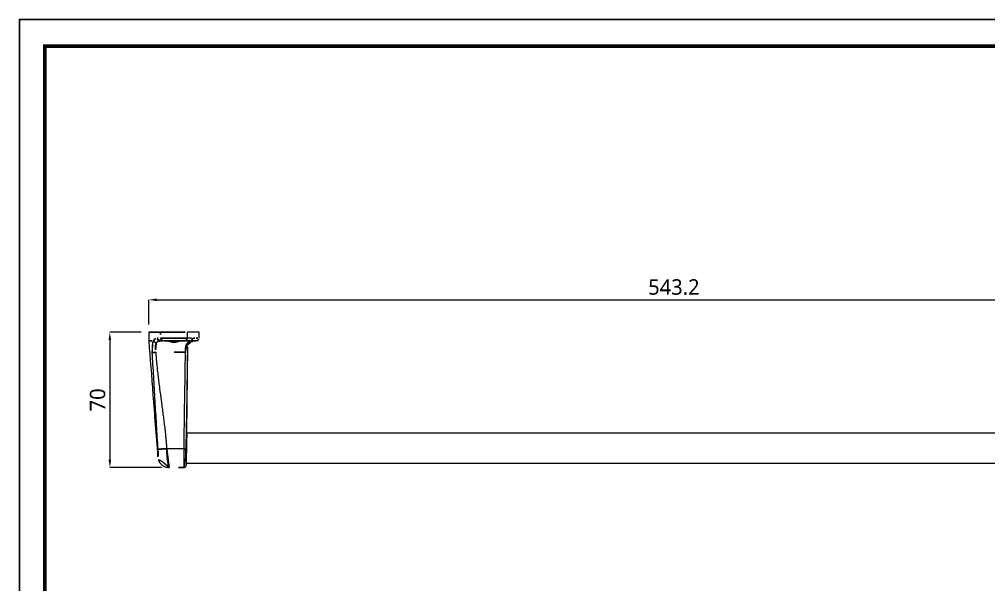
# Model space of a CAD drawing. Extents: x 16296660632 to 16296677930, y -37409619871 to -37409616275.
# Drawn here: x 16296677109 to 16296677611, y -37409616568 to -37409616275 of the extents above; entities that cross this region are included whole.
import ezdxf

# ---------------------------------------------------------------- set-up
doc = ezdxf.new("R2010")
doc.units = 0
doc.header["$LTSCALE"] = 10
doc.header["$MEASUREMENT"] = 0
doc.header["$PDMODE"] = 3
doc.header["$PDSIZE"] = -10
doc.layers.get('0').update_dxf_attribs({"linetype": 'CONTINUOUS'})
doc.layers.get('DEFPOINTS').update_dxf_attribs({"linetype": 'CONTINUOUS'})
doc.styles.add('Daelim Dimension', font='NanumGothic.ttf')
doc.dimstyles.new('DEFAULT', dxfattribs={"dimscale": 2, "dimtxt": 2, "dimasz": 2, "dimexe": 0, "dimexo": 2, "dimgap": 1, "dimtad": 1, "dimdec": 1, "dimzin": 9, "dimdsep": 46, "dimtxsty": 'Daelim Dimension', "dimcen": 0.5, "dimclrd": 252, "dimclre": 252, "dimclrt": 3, "dimadec": 1, "dimazin": 0, "dimtfac": 1, "dimtdec": 1, "dimtix": 1, "dimtmove": 0, "dimatfit": 3, "dimfxl": 1, "dimtolj": 1, "dimtzin": 1, "dimlwd": 9, "dimlwe": 9, "dimarcsym": 0})

# ---------------------------------------------------------------- blocks, each defined once
blk = doc.blocks.new('*D2')
at = {"color": 5, "lineweight": 9, "transparency": 16777216}
for p, q in [((16296677176.305389, -37409616433.439667), (16296677176.305389, -37409616420.620033)), ((16296677180.305389, -37409616420.620033), (16296677715.534809, -37409616420.620033)), ((16296677719.534809, -37409616433.439667), (16296677719.534809, -37409616420.620033))]:
    blk.add_line(p, q, dxfattribs=at)
at = {"color": 5, "transparency": 16777216}
for points in [[(16296677180.305389, -37409616419.953362), (16296677180.305389, -37409616421.28669), (16296677176.305389, -37409616420.620033)], [(16296677715.534809, -37409616419.953362), (16296677715.534809, -37409616421.28669), (16296677719.534809, -37409616420.620033)]]:
    blk.add_solid(points, dxfattribs=at)
at = {"layer": 'DEFPOINTS', "color": 0, "transparency": 16777216}
for p in [(16296677719.534809, -37409616420.620033), (16296677176.305389, -37409616437.439667), (16296677719.534809, -37409616437.439667)]:
    blk.add_point(p, dxfattribs=at)
at = {"color": 7, "transparency": 16777216, "insert": (16296677447.920099, -37409616414.059227), "char_height": 8, "attachment_point": 5, "style": 'Daelim Dimension'}
blk.add_mtext('\\A1;543.2', dxfattribs=at)
blk = doc.blocks.new('*D3')
at = {"color": 5, "lineweight": 9, "transparency": 16777216}
for p, q in [((16296677172.37406, -37409616437.439667), (16296677156.144979, -37409616437.439667)), ((16296677156.144979, -37409616441.439667), (16296677156.144979, -37409616503.440826)), ((16296677182.8624, -37409616507.440826), (16296677156.144979, -37409616507.440826))]:
    blk.add_line(p, q, dxfattribs=at)
at = {"color": 5, "transparency": 16777216}
for points in [[(16296677155.478319, -37409616441.439667), (16296677156.811649, -37409616441.439667), (16296677156.144979, -37409616437.439667)], [(16296677155.478319, -37409616503.440826), (16296677156.811649, -37409616503.440826), (16296677156.144979, -37409616507.440826)]]:
    blk.add_solid(points, dxfattribs=at)
at = {"layer": 'DEFPOINTS', "color": 0, "transparency": 16777216}
for p in [(16296677176.37406, -37409616437.439667), (16296677156.144979, -37409616507.440826), (16296677186.8624, -37409616507.440826)]:
    blk.add_point(p, dxfattribs=at)
at = {"color": 7, "transparency": 16777216, "insert": (16296677149.81881, -37409616472.440247), "char_height": 8, "attachment_point": 5, "rotation": 90, "style": 'Daelim Dimension'}
blk.add_mtext('\\A1;70', dxfattribs=at)

msp = doc.modelspace()

# ---------------------------------------------------------------- linework, layer by layer
at = {"color": 7, "linetype": 'Continuous', "lineweight": 15}
for p, q in [((16296677176.305389, -37409616437.439667), (16296677176.305389, -37409616441.939667)), ((16296677202.30537, -37409616437.439667), (16296677196.26252, -37409616437.439667)), ((16296677202.30537, -37409616440.439667), (16296677202.30537, -37409616437.439667)), ((16296677195.88176, -37409616489.334778), (16296677196.56024, -37409616444.893883)), ((16296677700.032539, -37409616489.688477), (16296677195.876341, -37409616489.688477)), ((16296677195.620569, -37409616506.444946), (16296677195.63446, -37409616505.534698)), ((16296677195.639771, -37409616505.188477), (16296677700.26915, -37409616505.188477))]:
    msp.add_line(p, q, dxfattribs=at)
at = {"color": 2, "linetype": 'Continuous', "lineweight": 15}
for p, q in [((16296677196.26252, -37409616440.439667), (16296677196.26252, -37409616437.439667)), ((16296677198.018539, -37409616440.439667), (16296677196.26252, -37409616440.439667)), ((16296677189.30534, -37409616442.72641), (16296677189.30534, -37409616441.939667)), ((16296677194.50975, -37409616497.710999), (16296677185.552879, -37409616497.710663))]:
    msp.add_line(p, q, dxfattribs=at)
at = {"ltscale": 0.5}
msp.add_lwpolyline([(16296677109.345659, -37409616876.442093), (16296677929.60565, -37409616876.442093), (16296677929.60565, -37409616275.422089), (16296677109.345659, -37409616275.422089)], close=True, dxfattribs=at)
at = {"color": 5, "linetype": 'ByBlock', "lineweight": 200, "const_width": 1.89}
msp.add_lwpolyline([(16296677122.53558, -37409616850.70694), (16296677916.335581, -37409616850.70694), (16296677916.335581, -37409616289.37693), (16296677122.53558, -37409616289.37693)], close=True, dxfattribs=at)
at = {"color": 2, "linetype": 'Continuous', "lineweight": 15, "flags": 128}
msp.add_lwpolyline([(16296677195.27845, -37409616445.311394), (16296677195.46703, -37409616445.302261), (16296677195.64883, -37409616445.27774), (16296677195.817329, -37409616445.238724), (16296677195.96652, -37409616445.1866), (16296677196.090981, -37409616445.123207), (16296677196.18634, -37409616445.050888), (16296677196.24905, -37409616444.972168), (16296677196.277, -37409616444.889923)], dxfattribs=at)
at = {"color": 7, "linetype": 'Continuous', "lineweight": 15, "flags": 128}
msp.add_lwpolyline([(16296677195.620159, -37409616506.467621), (16296677195.620279, -37409616506.46199), (16296677195.620399, -37409616506.456383)], dxfattribs=at)
at = {"color": 2, "linetype": 'Continuous', "lineweight": 15}
for centre, radius, start, end in [((16296677196.59412, -37409616440.515762), 1.426446, 273.42259948, 3.05787912), ((16296677199.272631, -37409616440.468369), 1.471602, 271.1619772, 1.11738007), ((16296677198.000429, -37409616441.928909), 0.188287, 239.18247726, 283.41092501), ((16296677195.656191, -37409616437.438263), 10.346845, 267.83841157, 273.37103622), ((16296677194.89966, -37409616487.237747), 10.480506, 267.86771986, 273.32844449)]:
    msp.add_arc(centre, radius, start, end, dxfattribs=at)
at = {"color": 7, "linetype": 'Continuous', "lineweight": 15}
for centre, radius, start, end in [((16296677200.805401, -37409616440.439713), 1.499958, 269.99803291, 0.00174853), ((16296677199.53746, -37409616444.921982), 2.977345, 91.3586262, 179.4592594), ((16296677197.75523, -37409616441.493118), 0.681844, 259.37792797, 289.63185878)]:
    msp.add_arc(centre, radius, start, end, dxfattribs=at)
for points, knots in [([(16296677182.343109, -37409616437.439667), (16296677181.465981, -37409616437.439667), (16296677179.729019, -37409616437.439667), (16296677177.92305, -37409616437.439667), (16296677176.796499, -37409616437.439667), (16296677176.293051, -37409616437.439667), (16296677176.35638, -37409616437.439667), (16296677176.37406, -37409616437.439667)], [0, 0, 0, 0, 0.2384874491, 0.4722783899, 0.7008927468, 0.916523949, 1, 1, 1, 1]), ([(16296677182.343109, -37409616437.439667), (16296677182.67486, -37409616437.439667), (16296677183.08486, -37409616437.439667), (16296677184.060659, -37409616437.439667), (16296677184.626659, -37409616437.439667), (16296677185.87949, -37409616437.439667), (16296677186.56592, -37409616437.439667), (16296677187.991541, -37409616437.439667), (16296677188.729839, -37409616437.439667), (16296677190.178699, -37409616437.439667), (16296677190.888479, -37409616437.439667), (16296677192.214861, -37409616437.439667), (16296677192.83123, -37409616437.439667), (16296677193.522169, -37409616437.439667), (16296677193.65546, -37409616437.439667), (16296677193.920719, -37409616437.439667), (16296677194.052389, -37409616437.439667), (16296677194.44309, -37409616437.439667), (16296677194.69784, -37409616437.439667), (16296677195.432831, -37409616437.439667), (16296677195.883539, -37409616437.439667), (16296677196.26252, -37409616437.439667)], [0, 0, 0, 0, 0.125, 0.125, 0.25, 0.25, 0.375, 0.375, 0.5, 0.5, 0.625, 0.625, 0.75, 0.75, 0.78125, 0.78125, 0.8125, 0.8125, 0.875, 0.875, 1, 1, 1, 1]), ([(16296677176.305401, -37409616441.939667), (16296677176.97241, -37409616450.681793), (16296677177.680969, -37409616459.968613), (16296677179.19906, -37409616479.865448), (16296677180.008511, -37409616490.474586), (16296677180.880051, -37409616501.897293)], [0, 0, 0, 0, 0.5, 0.5, 1, 1, 1, 1]), ([(16296677180.188931, -37409616442.866257), (16296677180.117081, -37409616442.994797), (16296677180.05582, -37409616443.13385), (16296677179.94858, -37409616443.439034), (16296677179.90357, -37409616443.603378), (16296677179.829809, -37409616443.95163), (16296677179.80077, -37409616444.136047), (16296677179.756081, -37409616444.526779), (16296677179.740391, -37409616444.734337), (16296677179.712429, -37409616445.376717), (16296677179.71892, -37409616445.830063), (16296677179.764179, -37409616446.784698), (16296677179.803289, -37409616447.282623), (16296677179.850269, -37409616447.777603)], [0, 0, 0, 0, 0.125, 0.125, 0.25, 0.25, 0.375, 0.375, 0.5, 0.5, 0.75, 0.75, 1, 1, 1, 1]), ([(16296677181.931431, -37409616441.939667), (16296677181.879101, -37409616441.940666), (16296677181.77512, -37409616441.942673), (16296677181.623779, -37409616441.958847), (16296677181.47716, -37409616441.984451), (16296677181.335489, -37409616442.020187), (16296677181.198721, -37409616442.065567), (16296677181.06686, -37409616442.120392), (16296677180.939911, -37409616442.184372), (16296677180.817869, -37409616442.257248), (16296677180.700729, -37409616442.33873), (16296677180.588511, -37409616442.428497), (16296677180.481171, -37409616442.52623), (16296677180.37883, -37409616442.631813), (16296677180.281111, -37409616442.744133), (16296677180.219521, -37409616442.825729), (16296677180.188931, -37409616442.866257)], [0, 0, 0, 0, 0.0776972964, 0.1543830927, 0.2300678946, 0.3047626303, 0.3784786682, 0.4512278356, 0.5230224376, 0.5938752768, 0.6637996731, 0.7328094839, 0.800919125, 0.8681435912, 0.9344984775, 1, 1, 1, 1]), ([(16296677183.617201, -37409616441.939667), (16296677183.516821, -37409616441.939667), (16296677183.316111, -37409616441.939667), (16296677183.024361, -37409616441.939667), (16296677182.7395, -37409616441.939667), (16296677182.462379, -37409616441.939667), (16296677182.19212, -37409616441.939667), (16296677182.018339, -37409616441.939667), (16296677181.931431, -37409616441.939667)], [0, 0, 0, 0, 0.1667242209, 0.3333760992, 0.4999926155, 0.6666107734, 0.8332675759, 1, 1, 1, 1]), ([(16296677194.989189, -37409616441.939667), (16296677194.94553, -37409616441.939667), (16296677194.858351, -37409616441.939667), (16296677194.71854, -37409616441.939667), (16296677194.57246, -37409616441.939667), (16296677194.419439, -37409616441.939667), (16296677194.259649, -37409616441.939667), (16296677194.09306, -37409616441.939667), (16296677193.87672, -37409616441.939667), (16296677193.605169, -37409616441.939667), (16296677193.16, -37409616441.939667), (16296677192.562719, -37409616441.939667), (16296677191.794081, -37409616441.939667), (16296677190.71722, -37409616441.939667), (16296677189.30064, -37409616441.939667), (16296677187.8848, -37409616441.939667), (16296677186.808929, -37409616441.939667), (16296677186.04129, -37409616441.939667), (16296677185.32519, -37409616441.939667), (16296677184.782061, -37409616441.939667), (16296677184.38464, -37409616441.939667), (16296677184.106859, -37409616441.939667), (16296677183.848289, -37409616441.939667), (16296677183.694349, -37409616441.939667), (16296677183.617201, -37409616441.939667)], [0, 0, 0, 0, 0.0179388579, 0.0358164007, 0.0536559767, 0.0714810835, 0.089315276, 0.1071820731, 0.1251048653, 0.1564362699, 0.1875991331, 0.2501531063, 0.312684072, 0.3752618839, 0.5000730102, 0.6248802566, 0.6873429108, 0.7498896139, 0.8124050305, 0.8749222065, 0.9062203758, 0.9374153037, 0.9686332007, 1, 1, 1, 1]), ([(16296677196.6793, -37409616441.939667), (16296677196.59218, -37409616441.939667), (16296677196.41798, -37409616441.939667), (16296677196.14706, -37409616441.939667), (16296677195.86923, -37409616441.939667), (16296677195.58363, -37409616441.939667), (16296677195.2911, -37409616441.939667), (16296677195.08984, -37409616441.939667), (16296677194.98918, -37409616441.939667)], [0, 0, 0, 0, 0.1667286218, 0.3333829092, 0.5000000151, 0.6666171177, 0.833271395, 1, 1, 1, 1]), ([(16296677197.62957, -37409616442.163277), (16296677197.589741, -37409616442.143623), (16296677197.509319, -37409616442.103928), (16296677197.38377, -37409616442.055077), (16296677197.25325, -37409616442.013763), (16296677197.117451, -37409616441.98111), (16296677196.976419, -37409616441.957489), (16296677196.830351, -37409616441.942467), (16296677196.72995, -37409616441.940613), (16296677196.6793, -37409616441.939667)], [0, 0, 0, 0, 0.1350847472, 0.2727261241, 0.4129457597, 0.5557641116, 0.7012005404, 0.8492733794, 1, 1, 1, 1]), ([(16296677198.044109, -37409616442.112083), (16296677198.0945, -37409616442.0979), (16296677198.196301, -37409616442.06929), (16296677198.34433, -37409616442.035477), (16296677198.49044, -37409616442.007133), (16296677198.63389, -37409616441.984528), (16296677198.774549, -37409616441.967003), (16296677198.91226, -37409616441.954132), (16296677199.046671, -37409616441.945534), (16296677199.178459, -37409616441.940514), (16296677199.260889, -37409616441.939957), (16296677199.3025, -37409616441.939667)], [0, 0, 0, 0, 0.1026516144, 0.2073783108, 0.314198822, 0.4231314208, 0.5341937663, 0.6474027855, 0.7627745879, 0.8802868211, 1, 1, 1, 1]), ([(16296677200.80537, -37409616441.939667), (16296677200.80443, -37409616441.939667), (16296677200.802561, -37409616441.939667), (16296677200.78793, -37409616441.939667), (16296677200.76465, -37409616441.939667), (16296677200.731859, -37409616441.939667), (16296677200.6898, -37409616441.939667), (16296677200.638399, -37409616441.939667), (16296677200.577669, -37409616441.939667), (16296677200.507629, -37409616441.939667), (16296677200.407169, -37409616441.939667), (16296677200.265881, -37409616441.939667), (16296677200.070551, -37409616441.939667), (16296677199.845169, -37409616441.939667), (16296677199.59239, -37409616441.939667), (16296677199.399151, -37409616441.939667), (16296677199.3025, -37409616441.939667)], [0, 0, 0, 0, 0.0555515199, 0.1110731662, 0.1665784165, 0.2220807605, 0.2775936898, 0.3331306883, 0.3887052225, 0.4443307316, 0.5000206179, 0.6001909407, 0.700195516, 0.8001127838, 0.9000213898, 1, 1, 1, 1]), ([(16296677179.85026, -37409616447.777603), (16296677179.888081, -37409616448.285217), (16296677179.964411, -37409616449.309807), (16296677180.09339, -37409616450.859711), (16296677180.234171, -37409616452.436859), (16296677180.432329, -37409616454.50618), (16296677180.705561, -37409616457.122849), (16296677181.055401, -37409616460.191391), (16296677181.439899, -37409616463.343018), (16296677181.97193, -37409616467.500343), (16296677182.53805, -37409616471.707062), (16296677183.1005, -37409616475.861504), (16296677183.526291, -37409616479.041061), (16296677183.93177, -37409616482.15831), (16296677184.32505, -37409616485.31488), (16296677184.68181, -37409616488.371803), (16296677184.98127, -37409616491.171013), (16296677185.21471, -37409616493.586823), (16296677185.39867, -37409616495.67131), (16296677185.502081, -37409616497.038742), (16296677185.552891, -37409616497.710663)], [0, 0, 0, 0, 0.0303801559, 0.0613196279, 0.0928197808, 0.1248819074, 0.1853858165, 0.2498351246, 0.3092041544, 0.374875296, 0.4999753713, 0.5625325408, 0.6250842157, 0.6914326199, 0.7501428773, 0.8149313879, 0.875112208, 0.918155799, 0.9597838378, 1, 1, 1, 1]), ([(16296677195.88168, -37409616489.339737), (16296677195.88163, -37409616489.340584), (16296677195.88151, -37409616489.342247), (16296677195.88065, -37409616489.355881), (16296677195.87929, -37409616489.377609), (16296677195.87739, -37409616489.408249), (16296677195.87496, -37409616489.44754), (16296677195.87006, -37409616489.527481), (16296677195.860809, -37409616489.679291), (16296677195.844681, -37409616489.950394), (16296677195.824789, -37409616490.293808), (16296677195.79409, -37409616490.844208), (16296677195.749491, -37409616491.695068), (16296677195.69241, -37409616492.931458), (16296677195.638149, -37409616494.333099), (16296677195.59206, -37409616495.852463), (16296677195.55846, -37409616497.440308), (16296677195.540131, -37409616499.036072), (16296677195.537491, -37409616500.57254), (16296677195.54842, -37409616501.987488), (16296677195.56868, -37409616503.223587), (16296677195.588779, -37409616504.064987), (16296677195.603889, -37409616504.604897), (16296677195.61414, -37409616504.940193), (16296677195.622749, -37409616505.205276), (16296677195.62859, -37409616505.375732), (16296677195.63208, -37409616505.475739), (16296677195.63401, -37409616505.529747), (16296677195.63426, -37409616505.536407), (16296677195.63438, -37409616505.539726)], [0, 0, 0, 0, 0.0105071057, 0.0209883937, 0.0314545072, 0.0419160885, 0.052383747, 0.0628680279, 0.0943023033, 0.125715484, 0.1571443136, 0.1885606146, 0.2513361892, 0.313782736, 0.3756607141, 0.4375433906, 0.5000097958, 0.5627810927, 0.6255544457, 0.6883249534, 0.7511030434, 0.8135485345, 0.8444835035, 0.8754940526, 0.9064220122, 0.9374449245, 0.9582591756, 0.9790790819, 1, 1, 1, 1]), ([(16296677185.552891, -37409616497.710663), (16296677185.55694, -37409616497.809227), (16296677185.56513, -37409616498.00885), (16296677185.57906, -37409616498.31134), (16296677185.594351, -37409616498.620392), (16296677185.61113, -37409616498.935593), (16296677185.62936, -37409616499.256554), (16296677185.64905, -37409616499.582787), (16296677185.68611, -37409616500.162048), (16296677185.744061, -37409616500.979683), (16296677185.82707, -37409616501.985138), (16296677185.91902, -37409616502.938164), (16296677186.048861, -37409616504.097031), (16296677186.2232, -37409616505.323067), (16296677186.41293, -37409616506.228317), (16296677186.55699, -37409616506.741837), (16296677186.657141, -37409616507.028351), (16296677186.74139, -37409616507.225433), (16296677186.797991, -37409616507.334396), (16296677186.830009, -37409616507.39006), (16296677186.848289, -37409616507.419456), (16296677186.86001, -37409616507.437393), (16296677186.86161, -37409616507.439697), (16296677186.8624, -37409616507.440826)], [0, 0, 0, 0, 0.0191267247, 0.0387334603, 0.0588204727, 0.079388009, 0.1004362992, 0.1219655575, 0.1439759839, 0.2159946129, 0.2880684702, 0.357206565, 0.4298014344, 0.5676073779, 0.696159469, 0.755821712, 0.8112828792, 0.8661099741, 0.911012104, 0.9344315788, 0.9562286343, 0.9784690479, 1, 1, 1, 1]), ([(16296677186.8624, -37409616507.440826), (16296677186.182739, -37409616507.440811), (16296677185.45463, -37409616507.32196), (16296677184.39463, -37409616506.92276), (16296677184.04731, -37409616506.75354), (16296677183.38596, -37409616506.346298), (16296677183.07206, -37409616506.108307), (16296677182.496889, -37409616505.575333), (16296677182.235729, -37409616505.280441), (16296677181.779381, -37409616504.651978), (16296677181.58423, -37409616504.318527), (16296677181.105579, -37409616503.291946), (16296677180.931721, -37409616502.574997), (16296677180.880011, -37409616501.897293)], [0, 0, 0, 0, 0.25, 0.25, 0.375, 0.375, 0.5, 0.5, 0.625, 0.625, 0.75, 0.75, 1, 1, 1, 1]), ([(16296677194.62047, -37409616507.441116), (16296677194.737419, -37409616507.441116), (16296677194.863411, -37409616507.419983), (16296677195.1075, -37409616507.32431), (16296677195.224859, -37409616507.249451), (16296677195.4195, -37409616507.05777), (16296677195.49614, -37409616506.941566), (16296677195.595539, -37409616506.698967), (16296677195.618601, -37409616506.573318), (16296677195.62039, -37409616506.456383)], [0, 0, 0, 0, 0.25, 0.25, 0.5, 0.5, 0.75, 0.75, 1, 1, 1, 1])]:
    msp.add_open_spline(points, degree=3, knots=knots, dxfattribs=at)
at = {"color": 2, "linetype": 'Continuous', "lineweight": 15}
for points, knots in [([(16296677178.598909, -37409616441.939667), (16296677178.72113, -37409616441.690376), (16296677178.853901, -37409616441.473137), (16296677179.145, -37409616441.097023), (16296677179.303511, -37409616440.938637), (16296677179.80654, -37409616440.563164), (16296677180.17944, -37409616440.440727), (16296677180.59218, -37409616440.439667)], [0, 0, 0, 0, 0.25, 0.25, 0.5, 0.5, 1, 1, 1, 1]), ([(16296677181.931431, -37409616441.939667), (16296677181.77359, -37409616441.939667), (16296677181.60331, -37409616441.907463), (16296677181.2736, -37409616441.761253), (16296677181.115191, -37409616441.646767), (16296677180.853689, -37409616441.353882), (16296677180.75148, -37409616441.176453), (16296677180.620951, -37409616440.807159), (16296677180.59218, -37409616440.61644), (16296677180.59218, -37409616440.439667)], [0, 0, 0, 0, 0.25, 0.25, 0.5, 0.5, 0.75, 0.75, 1, 1, 1, 1]), ([(16296677182.343109, -37409616440.439682), (16296677182.39373, -37409616440.439789), (16296677182.494261, -37409616440.440002), (16296677182.65325, -37409616440.440353), (16296677182.817381, -37409616440.439903), (16296677183.02128, -37409616440.439583), (16296677183.269911, -37409616440.439728), (16296677183.715429, -37409616440.439651), (16296677184.359091, -37409616440.439537), (16296677185.5574, -37409616440.439728), (16296677187.25699, -37409616440.439667), (16296677189.432329, -37409616440.439537), (16296677191.203609, -37409616440.439903), (16296677192.499149, -37409616440.439293), (16296677193.38726, -37409616440.439903), (16296677194.20912, -37409616440.439133), (16296677194.840179, -37409616440.43988), (16296677195.31259, -37409616440.439392), (16296677195.65505, -37409616440.440086), (16296677195.97534, -37409616440.440399), (16296677196.16658, -37409616440.439911), (16296677196.26273, -37409616440.439667)], [0, 0, 0, 0, 0.0169953834, 0.0337478571, 0.0502506293, 0.066559436, 0.092667609, 0.1185762978, 0.1821101538, 0.2455594635, 0.3771340588, 0.5090732972, 0.6368160208, 0.6968515846, 0.7568322067, 0.81542485, 0.8740603552, 0.9053566409, 0.9366627824, 0.9681566966, 1, 1, 1, 1]), ([(16296677183.617201, -37409616441.939796), (16296677183.583321, -37409616441.938568), (16296677183.516319, -37409616441.936111), (16296677183.41753, -37409616441.922287), (16296677183.32144, -37409616441.900307), (16296677183.228149, -37409616441.869598), (16296677183.08868, -37409616441.809662), (16296677182.910351, -37409616441.69928), (16296677182.713881, -37409616441.511017), (16296677182.552231, -37409616441.280579), (16296677182.45266, -37409616441.060867), (16296677182.39621, -37409616440.875153), (16296677182.365971, -37409616440.734833), (16296677182.34783, -37409616440.589394), (16296677182.34473, -37409616440.491348), (16296677182.343109, -37409616440.439682)], [0, 0, 0, 0, 0.0509238297, 0.1007126351, 0.149532879, 0.1976937692, 0.2455628873, 0.3719476329, 0.49746951, 0.6240464348, 0.7499105303, 0.8129440135, 0.87505968, 0.934138453, 1, 1, 1, 1]), ([(16296677196.26273, -37409616440.439667), (16296677196.261339, -37409616440.487244), (16296677196.25868, -37409616440.57869), (16296677196.24295, -37409616440.716316), (16296677196.21512, -37409616440.853577), (16296677196.160219, -37409616441.041656), (16296677196.061411, -37409616441.269203), (16296677195.89534, -37409616441.507133), (16296677195.69306, -37409616441.702179), (16296677195.468781, -37409616441.83873), (16296677195.230459, -37409616441.923462), (16296677195.070881, -37409616441.93428), (16296677194.989189, -37409616441.939796)], [0, 0, 0, 0, 0.0606497091, 0.1166193617, 0.1767774963, 0.2402387833, 0.3699954365, 0.5001543402, 0.6302582643, 0.7600476706, 0.8771672757, 1, 1, 1, 1]), ([(16296677197.90399, -37409616442.090622), (16296677198.04656, -37409616442.041687), (16296677198.17972, -37409616441.971008), (16296677198.427509, -37409616441.787109), (16296677198.537121, -37409616441.677231), (16296677198.72401, -37409616441.426697), (16296677198.799179, -37409616441.288467), (16296677198.908331, -37409616440.996193), (16296677198.94224, -37409616440.840424), (16296677198.953091, -37409616440.687439)], [0, 0, 0, 0, 0.25, 0.25, 0.5, 0.5, 0.75, 0.75, 1, 1, 1, 1]), ([(16296677198.953091, -37409616440.687439), (16296677198.956791, -37409616440.842529), (16296677198.937901, -37409616441.000488), (16296677198.857321, -37409616441.297058), (16296677198.79586, -37409616441.437393), (16296677198.63418, -37409616441.691833), (16296677198.53581, -37409616441.803467), (16296677198.307079, -37409616441.990402), (16296677198.1814, -37409616442.062286), (16296677198.0441, -37409616442.112083)], [0, 0, 0, 0, 0.25, 0.25, 0.5, 0.5, 0.75, 0.75, 1, 1, 1, 1]), ([(16296677198.953091, -37409616440.687439), (16296677199.30411, -37409616440.58461), (16296677199.62941, -37409616440.52449), (16296677200.226879, -37409616440.451859), (16296677200.499069, -37409616440.439667), (16296677200.74395, -37409616440.439667)], [0, 0, 0, 0, 0.5, 0.5, 1, 1, 1, 1]), ([(16296677176.305401, -37409616441.939667), (16296677176.30549, -37409616441.939667), (16296677176.30582, -37409616441.939667), (16296677176.30674, -37409616441.939667), (16296677176.307871, -37409616441.939667), (16296677176.3097, -37409616441.939667), (16296677176.312229, -37409616441.939667), (16296677176.31731, -37409616441.939667), (16296677176.32522, -37409616441.939667), (16296677176.336029, -37409616441.939667), (16296677176.357651, -37409616441.939667), (16296677176.390881, -37409616441.939667), (16296677176.436239, -37409616441.939667), (16296677176.52696, -37409616441.939667), (16296677176.666229, -37409616441.939667), (16296677176.85763, -37409616441.939667), (16296677177.04903, -37409616441.939667), (16296677177.29258, -37409616441.939667), (16296677177.590891, -37409616441.939667), (16296677177.87632, -37409616441.939667), (16296677178.21191, -37409616441.939667), (16296677178.5989, -37409616441.939667)], [0.0834508539, 0.0834508539, 0.0834508539, 0.0834508539, 0.4399275379, 0.4399275379, 0.4399275379, 0.8798550759, 0.8798550759, 0.8798550759, 1.7597101517, 1.7597101517, 1.7597101517, 3.5194203034, 3.5194203034, 3.5194203034, 7.0388406068, 7.0388406068, 7.0388406068, 10.5582609102, 10.5582609102, 10.5582609102, 13.9255967591, 13.9255967591, 13.9255967591, 13.9255967591]), ([(16296677178.0266, -37409616447.871147), (16296677177.982849, -37409616447.264481), (16296677177.96122, -37409616446.65538), (16296677177.964569, -37409616445.493584), (16296677177.98941, -37409616444.94577), (16296677178.063219, -37409616444.181084), (16296677178.09416, -37409616443.934418), (16296677178.16798, -37409616443.467293), (16296677178.210699, -37409616443.248138), (16296677178.307911, -37409616442.835693), (16296677178.36237, -37409616442.642357), (16296677178.48415, -37409616442.278793), (16296677178.551411, -37409616442.10881), (16296677178.623791, -37409616441.953537)], [0, 0, 0, 0, 0.25, 0.25, 0.5, 0.5, 0.625, 0.625, 0.75, 0.75, 0.875, 0.875, 1, 1, 1, 1]), ([(16296677178.623779, -37409616441.953537), (16296677178.62006, -37409616441.949951), (16296677178.611719, -37409616441.94191), (16296677178.60347, -37409616441.94046), (16296677178.598909, -37409616441.939667)], [0, 0, 0, 0, 0.4471590173, 1, 1, 1, 1]), ([(16296677178.623791, -37409616441.953537), (16296677178.629009, -37409616441.960098), (16296677178.6408, -37409616441.97493), (16296677178.66177, -37409616442.005798), (16296677178.69496, -37409616442.054199), (16296677178.756161, -37409616442.140808), (16296677178.86116, -37409616442.27301), (16296677179.017071, -37409616442.430107), (16296677179.184509, -37409616442.55719), (16296677179.40184, -37409616442.680542), (16296677179.609529, -37409616442.766273), (16296677179.82159, -37409616442.822098), (16296677179.95587, -37409616442.846939), (16296677180.076969, -37409616442.861511), (16296677180.1532, -37409616442.864754), (16296677180.188931, -37409616442.866257)], [0, 0, 0, 0, 0.0219739582, 0.0497026478, 0.0834590928, 0.1452806322, 0.2534139049, 0.3759273512, 0.5002058101, 0.5750399628, 0.7530864445, 0.825534659, 0.8907112883, 0.9487834384, 1, 1, 1, 1]), ([(16296677186.65955, -37409616441.95546), (16296677186.65616, -37409616441.958054), (16296677186.643961, -37409616441.967392), (16296677186.74538, -37409616442.035263), (16296677186.953581, -37409616442.152184), (16296677187.28792, -37409616442.308319), (16296677187.72607, -37409616442.471512), (16296677188.23208, -37409616442.61235), (16296677188.748751, -37409616442.706017), (16296677189.121651, -37409616442.719681), (16296677189.30534, -37409616442.72641)], [0, 0, 0, 0, 0.0519489291, 0.1866019309, 0.3071674936, 0.4492220274, 0.6132871968, 0.7361125023, 0.8700039962, 1, 1, 1, 1]), ([(16296677189.30534, -37409616442.72641), (16296677189.487419, -37409616442.719643), (16296677189.868099, -37409616442.70546), (16296677190.369801, -37409616442.614578), (16296677190.863979, -37409616442.475632), (16296677191.302311, -37409616442.31723), (16296677191.647619, -37409616442.157967), (16296677191.86311, -37409616442.036087), (16296677191.96674, -37409616441.968201), (16296677191.95438, -37409616441.958443), (16296677191.950951, -37409616441.955719)], [0, 0, 0, 0, 0.1288817992, 0.2694600993, 0.3754727498, 0.5397577747, 0.6915982526, 0.8097383871, 0.9472120929, 1, 1, 1, 1]), ([(16296677195.26593, -37409616447.77774), (16296677195.26729, -37409616447.698181), (16296677195.27, -37409616447.539467), (16296677195.273359, -37409616447.302719), (16296677195.27619, -37409616447.068192), (16296677195.27845, -37409616446.836258), (16296677195.280161, -37409616446.607239), (16296677195.2813, -37409616446.381439), (16296677195.28187, -37409616446.159187), (16296677195.281891, -37409616445.94075), (16296677195.28133, -37409616445.726486), (16296677195.280251, -37409616445.516312), (16296677195.279039, -37409616445.379562), (16296677195.27844, -37409616445.311394)], [0, 0, 0, 0, 0.0933613138, 0.1862306707, 0.2786085586, 0.3704954734, 0.4618919189, 0.5527984069, 0.643215458, 0.7331436008, 0.822583373, 0.9115353209, 1, 1, 1, 1]), ([(16296677195.27844, -37409616445.311394), (16296677195.276421, -37409616445.101547), (16296677195.295731, -37409616444.901031), (16296677195.36861, -37409616444.516891), (16296677195.422661, -37409616444.332458), (16296677195.62739, -37409616443.808853), (16296677195.815029, -37409616443.507874), (16296677196.14806, -37409616443.11348), (16296677196.267441, -37409616442.992538), (16296677196.51556, -37409616442.77359), (16296677196.644951, -37409616442.67482), (16296677197.046289, -37409616442.407547), (16296677197.33128, -37409616442.267723), (16296677197.62957, -37409616442.163277)], [0, 0, 0, 0, 0.125, 0.125, 0.25, 0.25, 0.5, 0.5, 0.625, 0.625, 0.75, 0.75, 1, 1, 1, 1]), ([(16296677196.277, -37409616444.889923), (16296677196.280781, -37409616445.340561), (16296677196.281401, -37409616445.806396), (16296677196.277161, -37409616446.767258), (16296677196.27223, -37409616447.266083), (16296677196.264629, -37409616447.767197)], [0, 0, 0, 0, 0.5, 0.5, 1, 1, 1, 1]), ([(16296677197.98431, -37409616442.13533), (16296677197.76606, -37409616442.226723), (16296677197.557659, -37409616442.34906), (16296677197.26445, -37409616442.582932), (16296677197.169979, -37409616442.669342), (16296677196.98896, -37409616442.860931), (16296677196.901939, -37409616442.966751), (16296677196.65951, -37409616443.311836), (16296677196.523371, -37409616443.575211), (16296677196.32711, -37409616444.186073), (16296677196.27087, -37409616444.522842), (16296677196.277, -37409616444.889923)], [0, 0, 0, 0, 0.25, 0.25, 0.375, 0.375, 0.5, 0.5, 0.75, 0.75, 1, 1, 1, 1]), ([(16296677196.277, -37409616444.889923), (16296677196.463881, -37409616444.892593), (16296677196.650789, -37409616444.895279), (16296677196.5602, -37409616444.893883), (16296677196.560181, -37409616444.89386)], [0, 0, 0, 0, 0.999780637, 1, 1, 1, 1]), ([(16296677200.80534, -37409616441.939667), (16296677200.99398, -37409616441.919617), (16296677201.284161, -37409616441.888763), (16296677201.63389, -37409616441.701889), (16296677201.872511, -37409616441.507637), (16296677202.05917, -37409616441.285553), (16296677202.137569, -37409616441.119057), (16296677202.171961, -37409616441.046013)], [0, 0, 0, 0, 0.3260135266, 0.5014836756, 0.68069734, 0.8599147111, 1, 1, 1, 1]), ([(16296677181.136299, -37409616497.930939), (16296677180.83522, -37409616493.757584), (16296677180.56176, -37409616489.585907), (16296677180.047951, -37409616481.243713), (16296677179.807871, -37409616477.073181), (16296677179.33243, -37409616468.731552), (16296677179.097019, -37409616464.56044), (16296677178.594589, -37409616456.216919), (16296677178.327259, -37409616452.044533), (16296677178.02659, -37409616447.87117)], [0, 0, 0, 0, 0.25, 0.25, 0.5, 0.5, 0.75, 0.75, 1, 1, 1, 1]), ([(16296677179.850269, -37409616447.777603), (16296677179.65802, -37409616447.791458), (16296677179.455669, -37409616447.805267), (16296677179.060129, -37409616447.830276), (16296677178.867781, -37409616447.841423), (16296677178.52845, -37409616447.858833), (16296677178.38201, -37409616447.865051), (16296677178.15535, -37409616447.871964), (16296677178.075781, -37409616447.872627), (16296677178.0266, -37409616447.871147)], [0, 0, 0, 0, 0.25, 0.25, 0.5, 0.5, 0.75, 0.75, 1, 1, 1, 1]), ([(16296677180.880011, -37409616501.897293), (16296677180.88006, -37409616501.897476), (16296677180.88266, -37409616501.907753), (16296677180.893311, -37409616501.929092), (16296677180.901369, -37409616501.939774), (16296677180.92417, -37409616501.930008), (16296677180.939011, -37409616501.90892), (16296677180.97644, -37409616501.795433), (16296677180.998819, -37409616501.706009), (16296677181.048071, -37409616501.435417), (16296677181.075081, -37409616501.251419), (16296677181.12534, -37409616500.789093), (16296677181.148451, -37409616500.513023), (16296677181.180281, -37409616499.876068), (16296677181.188709, -37409616499.512009), (16296677181.18152, -37409616498.746803), (16296677181.166, -37409616498.342857), (16296677181.13628, -37409616497.930939)], [0, 0, 0, 0, 0.125, 0.125, 0.25, 0.25, 0.375, 0.375, 0.5, 0.5, 0.625, 0.625, 0.75, 0.75, 0.875, 0.875, 1, 1, 1, 1]), ([(16296677185.552891, -37409616497.710663), (16296677185.311649, -37409616497.728149), (16296677185.06324, -37409616497.745621), (16296677184.812481, -37409616497.762657), (16296677184.561729, -37409616497.779709), (16296677184.30867, -37409616497.79631), (16296677184.059349, -37409616497.811996), (16296677183.81003, -37409616497.827682), (16296677183.56451, -37409616497.842468), (16296677183.32925, -37409616497.855881), (16296677183.09399, -37409616497.869308), (16296677182.86907, -37409616497.881363), (16296677182.660351, -37409616497.891739), (16296677182.45162, -37409616497.9021), (16296677182.25914, -37409616497.910767), (16296677182.087191, -37409616497.917587), (16296677181.915239, -37409616497.924393), (16296677181.76383, -37409616497.929337), (16296677181.63504, -37409616497.932426), (16296677181.50626, -37409616497.935532), (16296677181.40008, -37409616497.936783), (16296677181.31633, -37409616497.936394), (16296677181.27446, -37409616497.936172), (16296677181.238159, -37409616497.935562), (16296677181.20723, -37409616497.934563), (16296677181.191759, -37409616497.934052), (16296677181.177641, -37409616497.933456), (16296677181.16482, -37409616497.932793), (16296677181.158409, -37409616497.932426), (16296677181.15233, -37409616497.932068), (16296677181.14657, -37409616497.931686), (16296677181.143021, -37409616497.931442), (16296677181.139629, -37409616497.931198), (16296677181.136299, -37409616497.930939)], [0, 0, 0, 0, 0.7884748879, 0.7884748879, 0.7884748879, 1.5769497757, 1.5769497757, 1.5769497757, 2.3654246636, 2.3654246636, 2.3654246636, 3.1538995514, 3.1538995514, 3.1538995514, 3.9423744393, 3.9423744393, 3.9423744393, 4.7308493271, 4.7308493271, 4.7308493271, 5.519324215, 5.519324215, 5.519324215, 5.9135616589, 5.9135616589, 5.9135616589, 6.1106803808, 6.1106803808, 6.1106803808, 6.2092397418, 6.2092397418, 6.2092397418, 6.2700154312, 6.2700154312, 6.2700154312, 6.2700154312]), ([(16296677194.62047, -37409616507.441116), (16296677194.62043, -37409616507.440048), (16296677194.62034, -37409616507.437897), (16296677194.619671, -37409616507.420807), (16296677194.618601, -37409616507.393066), (16296677194.617081, -37409616507.353203), (16296677194.615141, -37409616507.301064), (16296677194.612761, -37409616507.23613), (16296677194.609949, -37409616507.15802), (16296677194.60672, -37409616507.066353), (16296677194.60305, -37409616506.960709), (16296677194.598949, -37409616506.840759), (16296677194.592381, -37409616506.646179), (16296677194.581909, -37409616506.326553), (16296677194.567261, -37409616505.842148), (16296677194.551729, -37409616505.259857), (16296677194.530411, -37409616504.380966), (16296677194.50758, -37409616503.140846), (16296677194.49478, -37409616501.817398), (16296677194.49123, -37409616500.852982), (16296677194.490959, -37409616500.23114), (16296677194.49263, -37409616499.603394), (16296677194.49629, -37409616498.972633), (16296677194.50176, -37409616498.341721), (16296677194.507099, -37409616497.920563), (16296677194.50975, -37409616497.710999)], [0, 0, 0, 0, 0.0211919848, 0.0426928123, 0.0645025163, 0.0866211291, 0.1090486814, 0.1317852027, 0.1548307215, 0.1781852646, 0.2018488582, 0.2258215269, 0.2501032947, 0.30716661, 0.3746587865, 0.4372992436, 0.4999398466, 0.6325966944, 0.7493743685, 0.7921329052, 0.8344958938, 0.8764637076, 0.918036731, 0.9592153594, 1, 1, 1, 1]), ([(16296677195.508141, -37409616497.700577), (16296677195.49931, -37409616498.284187), (16296677195.49369, -37409616498.860962), (16296677195.488621, -37409616499.999977), (16296677195.48922, -37409616500.548111), (16296677195.49395, -37409616501.338791), (16296677195.49617, -37409616501.597107), (16296677195.50173, -37409616502.103027), (16296677195.5051, -37409616502.351578), (16296677195.51642, -37409616503.065842), (16296677195.5256, -37409616503.504807), (16296677195.54542, -37409616504.309433), (16296677195.556141, -37409616504.677139), (16296677195.576321, -37409616505.307922), (16296677195.585859, -37409616505.57515), (16296677195.598141, -37409616505.902634), (16296677195.6019, -37409616505.999763), (16296677195.608431, -37409616506.165123), (16296677195.611219, -37409616506.233932), (16296677195.61799, -37409616506.399597), (16296677195.62039, -37409616506.456131), (16296677195.62039, -37409616506.456383)], [0, 0, 0, 0, 0.125, 0.125, 0.25, 0.25, 0.3125, 0.3125, 0.375, 0.375, 0.5, 0.5, 0.625, 0.625, 0.75, 0.75, 0.8125, 0.8125, 0.875, 0.875, 1, 1, 1, 1])]:
    msp.add_open_spline(points, degree=3, knots=knots, dxfattribs=at)
for points in [[(16296677180.59218, -37409616440.439667), (16296677181.1271, -37409616440.439667), (16296677181.71273, -37409616440.439667), (16296677182.34333, -37409616440.439667)], [(16296677182.343109, -37409616437.439667), (16296677182.34318, -37409616438.439667), (16296677182.34326, -37409616439.439667), (16296677182.34333, -37409616440.439667)], [(16296677198.018539, -37409616440.439667), (16296677198.35449, -37409616440.439667), (16296677198.66544, -37409616440.520523), (16296677198.953091, -37409616440.687424)], [(16296677200.74395, -37409616440.439667), (16296677201.777519, -37409616440.439667), (16296677202.304741, -37409616440.439667), (16296677202.30537, -37409616440.439667)], [(16296677197.62957, -37409616442.163277), (16296677197.70911, -37409616442.148903), (16296677197.80188, -37409616442.125671), (16296677197.90399, -37409616442.090622)], [(16296677195.26593, -37409616447.77774), (16296677190.12738, -37409616447.777687), (16296677184.988819, -37409616447.777649), (16296677179.850269, -37409616447.777603)], [(16296677194.50975, -37409616497.710999), (16296677194.76181, -37409616481.066566), (16296677195.01387, -37409616464.422157), (16296677195.26593, -37409616447.77774)], [(16296677196.264629, -37409616447.767197), (16296677196.012199, -37409616464.411652), (16296677195.76, -37409616481.056107), (16296677195.508141, -37409616497.700577)]]:
    msp.add_open_spline(points, degree=3, dxfattribs=at)
at = {"color": 7, "linetype": 'Continuous', "lineweight": 15}
for points in [[(16296677198.044109, -37409616442.112083), (16296677198.019199, -37409616442.12114), (16296677197.99954, -37409616442.128952), (16296677197.98431, -37409616442.13533)], [(16296677194.62047, -37409616507.441116), (16296677192.034451, -37409616507.441017), (16296677189.44842, -37409616507.440933), (16296677186.8624, -37409616507.440826)]]:
    msp.add_open_spline(points, degree=3, dxfattribs=at)

# ---------------------------------------------------------------- dimensions: what is measured, and where the dimension line sits
dim = msp.add_linear_dim(base=(16296677719.534809, -37409616420.620033), p1=(16296677176.305389, -37409616437.439667), p2=(16296677719.534809, -37409616437.439667), dimstyle='DEFAULT', override={"dimtxt": 4, "dimclrd": 5, "dimclre": 5, "dimclrt": 7})
dim.commit()
dim.dimension.update_dxf_attribs({"geometry": '*D2', "text_midpoint": (16296677447.920099, -37409616414.059227)})
dim = msp.add_linear_dim(base=(16296677156.144979, -37409616507.440826), p1=(16296677176.37406, -37409616437.439667), p2=(16296677186.8624, -37409616507.440826), angle=90, dimstyle='DEFAULT', override={"dimtxt": 4, "dimclrd": 5, "dimclre": 5, "dimclrt": 7})
dim.commit()
dim.dimension.update_dxf_attribs({"geometry": '*D3', "text_midpoint": (16296677156.144991, -37409616472.440247), "dimtype": 160})

doc.saveas('drawing.dxf')
